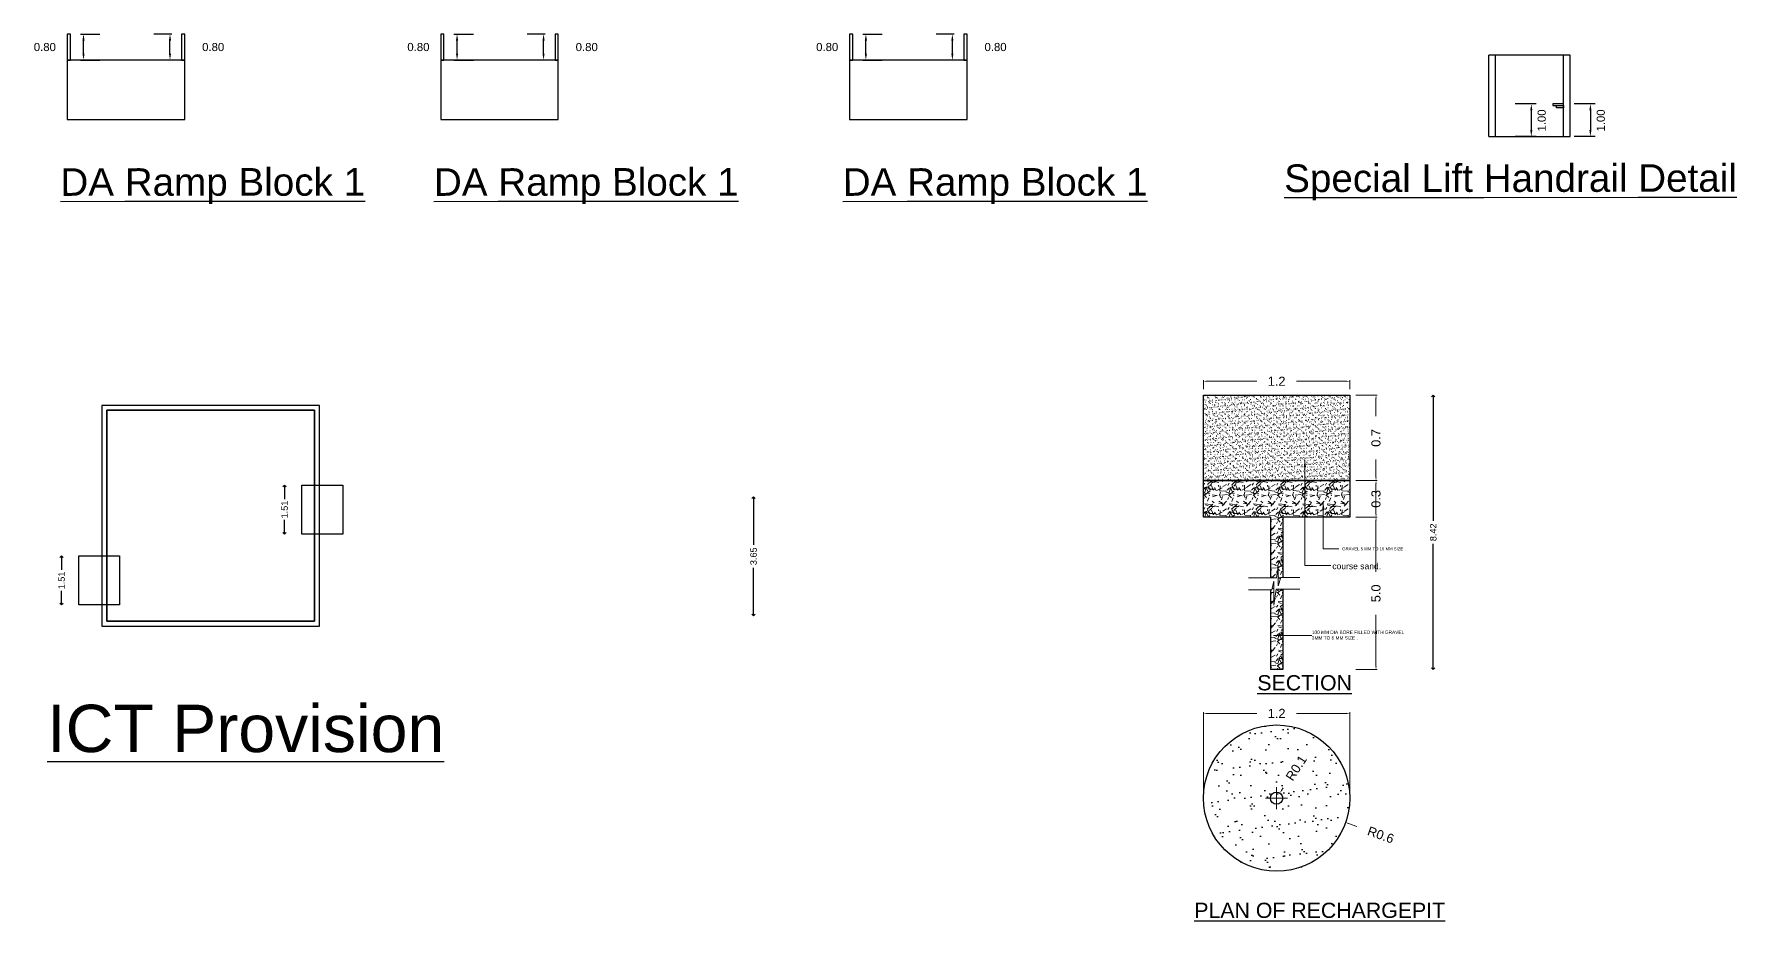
# Model space of a CAD drawing. Header units: metres. Extents: x 0 to 2611, y 0 to 3637.
# Drawn here: x 1473.9 to 1526.2, y 3386.8 to 3414 of the extents above; entities that cross this region are included whole.
import ezdxf

# ---------------------------------------------------------------- set-up
doc = ezdxf.new("R2010")
doc.units = ezdxf.units.M
doc.header["$LTSCALE"] = 0.1
for name, pattern in [('ACAD_ISO03W100', [30, 12, -18]), ('CONTINULUS', [0]), ('DASHED', [0.75, 0.5, -0.25])]:
    doc.linetypes.add(name, pattern=pattern)
for name, color, linetype, lineweight in [('ar-cut', 171, 'ACAD_ISO03W100', 13), ('BLK_1_PARAPET_HT', 3, 'DASHED', 9), ('BLK_2_PARAPET_HT', 3, 'DASHED', 9), ('DIM', 56, 'Continuous', 20), ('hatch', 251, 'Continuous', 20), ('PLAN', 7, 'Continuous', 40), ('texter', 8, 'Continuous', 9), ('wall', 7, 'Continuous', 30)]:
    doc.layers.add(name, color=color, linetype=linetype, lineweight=lineweight)
for name, color, linetype in [('ICT_LANDING_POINT_1', 7, 'Continuous'), ('ICT_LANDING_POINT_1_DOOR_1', 7, 'Continuous'), ('ICT_LANDING_POINT_1_DOOR_2', 7, 'Continuous'), ('SITE_COMPONENTS', 7, 'Continuous'), ('text', 65, 'Continuous')]:
    doc.layers.add(name, color=color, linetype=linetype)
doc.styles.add('Arial', font='arial.ttf', dxfattribs={"height": 0.2})
doc.styles.add('PreDCRFont', font='arial.ttf', dxfattribs={"height": 0.25})
doc.styles.get("Standard").update_dxf_attribs({"font": 'arial.ttf'})
doc.styles.add('style2', font='arial.ttf', dxfattribs={"height": 0.3})
doc.dimstyles.new('Copy of Standard2', dxfattribs={"dimtxt": 0.25, "dimasz": 0.2, "dimexe": 0.5, "dimexo": 0.3, "dimgap": 0.09, "dimtad": 0, "dimtoh": 1, "dimzin": 0, "dimdsep": 46, "dimtxsty": 'PreDCRFont', "dimcen": 0.025, "dimdle": 0.1, "dimadec": 0, "dimazin": 0, "dimtfac": 1, "dimtofl": 0, "dimtmove": 2, "dimatfit": 3, "dimfxl": 1, "dimtolj": 1, "dimtzin": 0, "dimarcsym": 0})
doc.dimstyles.new('INT DIM', dxfattribs={"dimtxt": 0.3, "dimasz": 0.1, "dimexe": 0.18, "dimexo": 0.0625, "dimgap": 0.09, "dimtad": 0, "dimzin": 0, "dimdsep": 46, "dimtxsty": 'style2', "dimblk": 'OPEN90', "dimcen": 0.09, "dimse1": 1, "dimse2": 1, "dimclrd": 250, "dimclrt": 256, "dimadec": 0, "dimazin": 0, "dimtfac": 1, "dimtofl": 0, "dimtmove": 0, "dimatfit": 3, "dimfxl": 1, "dimtolj": 1, "dimtzin": 0, "dimlwd": -1, "dimarcsym": 0})
doc.dimstyles.get("Standard").update_dxf_attribs({"dimtxt": 0.18, "dimasz": 0.18, "dimexe": 0.18, "dimexo": 0.0625, "dimgap": 0.09, "dimtad": 0, "dimtih": 1, "dimtoh": 1, "dimdec": 4, "dimzin": 0, "dimdsep": 46, "dimtxsty": 'Standard', "dimcen": 0.09, "dimadec": 0, "dimazin": 0, "dimtfac": 1, "dimtdec": 4, "dimtofl": 0, "dimtmove": 0, "dimatfit": 3, "dimfxl": 1, "dimtolj": 1, "dimtzin": 0, "dimarcsym": 0})

# ---------------------------------------------------------------- blocks, each defined once
blk = doc.blocks.new('*D4')
at = {"layer": 'Defpoints', "color": 0, "ltscale": 3, "transparency": 16777216}
for p in [(-4517.163, -35522.218), (-4517.163, -35522.918), (-4516.948, -35522.918)]:
    blk.add_point(p, dxfattribs=at)
at = {"layer": 'texter', "color": 3, "ltscale": 3, "transparency": 16777216}
for p, q in [((-4517.113, -35522.218), (-4516.938, -35522.218)), ((-4516.948, -35522.243), (-4516.948, -35522.39)), ((-4516.948, -35522.893), (-4516.948, -35522.746)), ((-4517.113, -35522.918), (-4516.938, -35522.918))]:
    blk.add_line(p, q, dxfattribs=at)
for points in [[(-4516.952, -35522.243), (-4516.943, -35522.243), (-4516.948, -35522.218)], [(-4516.952, -35522.893), (-4516.943, -35522.893), (-4516.948, -35522.918)]]:
    blk.add_solid(points, dxfattribs=at)
at = {"layer": 'texter', "color": 1, "ltscale": 3, "transparency": 16777216, "insert": (-4516.948, -35522.568), "char_height": 0.075, "attachment_point": 5, "rotation": 90}
blk.add_mtext('\\A1;0.7', dxfattribs=at)
blk = doc.blocks.new('*D5')
at = {"layer": 'Defpoints', "color": 0, "ltscale": 3, "transparency": 16777216}
for p in [(-4517.163, -35522.918), (-4517.163, -35523.218), (-4516.948, -35523.218)]:
    blk.add_point(p, dxfattribs=at)
at = {"layer": 'texter', "color": 3, "ltscale": 3, "transparency": 16777216}
for p, q in [((-4517.113, -35522.918), (-4516.938, -35522.918)), ((-4516.948, -35522.943), (-4516.948, -35523.193)), ((-4517.113, -35523.218), (-4516.938, -35523.218))]:
    blk.add_line(p, q, dxfattribs=at)
for points in [[(-4516.952, -35522.943), (-4516.943, -35522.943), (-4516.948, -35522.918)], [(-4516.952, -35523.193), (-4516.943, -35523.193), (-4516.948, -35523.218)]]:
    blk.add_solid(points, dxfattribs=at)
at = {"layer": 'texter', "color": 1, "ltscale": 3, "transparency": 16777216, "insert": (-4516.948, -35523.068), "char_height": 0.075, "attachment_point": 5, "rotation": 90}
blk.add_mtext('\\A1;0.3', dxfattribs=at)
blk = doc.blocks.new('*D6')
at = {"layer": 'Defpoints', "color": 0, "ltscale": 3, "transparency": 16777216}
for p in [(-4517.163, -35523.218), (-4517.163, -35524.468), (-4516.948, -35524.468)]:
    blk.add_point(p, dxfattribs=at)
at = {"layer": 'texter', "color": 3, "ltscale": 3, "transparency": 16777216}
for p, q in [((-4517.113, -35523.218), (-4516.938, -35523.218)), ((-4516.948, -35523.243), (-4516.948, -35523.667)), ((-4516.948, -35524.443), (-4516.948, -35524.019)), ((-4517.113, -35524.468), (-4516.938, -35524.468))]:
    blk.add_line(p, q, dxfattribs=at)
for points in [[(-4516.952, -35523.243), (-4516.943, -35523.243), (-4516.948, -35523.218)], [(-4516.952, -35524.443), (-4516.943, -35524.443), (-4516.948, -35524.468)]]:
    blk.add_solid(points, dxfattribs=at)
at = {"layer": 'texter', "color": 1, "ltscale": 3, "transparency": 16777216, "insert": (-4516.948, -35523.843), "char_height": 0.075, "attachment_point": 5, "rotation": 90}
blk.add_mtext('\\A1;5.0', dxfattribs=at)
blk = doc.blocks.new('*D7')
at = {"layer": 'Defpoints', "color": 0, "ltscale": 3, "transparency": 16777216}
for p in [(-4517.163, -35522.103), (-4518.363, -35522.218), (-4517.163, -35522.218)]:
    blk.add_point(p, dxfattribs=at)
at = {"layer": 'texter', "color": 3, "ltscale": 3, "transparency": 16777216}
for p, q in [((-4518.363, -35522.168), (-4518.363, -35522.093)), ((-4518.338, -35522.103), (-4517.925, -35522.103)), ((-4517.188, -35522.103), (-4517.601, -35522.103)), ((-4517.163, -35522.168), (-4517.163, -35522.093))]:
    blk.add_line(p, q, dxfattribs=at)
for points in [[(-4518.338, -35522.099), (-4518.338, -35522.107), (-4518.363, -35522.103)], [(-4517.188, -35522.099), (-4517.188, -35522.107), (-4517.163, -35522.103)]]:
    blk.add_solid(points, dxfattribs=at)
at = {"layer": 'texter', "color": 1, "ltscale": 3, "transparency": 16777216, "insert": (-4517.763, -35522.103), "char_height": 0.075, "attachment_point": 5}
blk.add_mtext('\\A1;1.2', dxfattribs=at)
blk = doc.blocks.new('*D8')
at = {"layer": 'Defpoints', "color": 0, "ltscale": 3, "transparency": 16777216}
for p in [(-4517.763, -35525.523), (-4517.197, -35525.723)]:
    blk.add_point(p, dxfattribs=at)
at = {"layer": 'texter', "color": 3, "ltscale": 3, "transparency": 16777216}
for p, q in [((-4517.763, -35525.613), (-4517.763, -35525.433)), ((-4517.853, -35525.523), (-4517.673, -35525.523)), ((-4517.106, -35525.755), (-4517.174, -35525.731))]:
    blk.add_line(p, q, dxfattribs=at)
blk.add_solid([(-4517.172, -35525.727), (-4517.175, -35525.735), (-4517.197, -35525.723)], dxfattribs=at)
at = {"layer": 'texter', "color": 1, "ltscale": 3, "transparency": 16777216, "insert": (-4516.909, -35525.825), "char_height": 0.075, "attachment_point": 5, "rotation": 340.5516}
blk.add_mtext('\\A1;R0.6', dxfattribs=at)
blk = doc.blocks.new('*D9')
at = {"layer": 'Defpoints', "color": 0, "ltscale": 3, "transparency": 16777216}
for p in [(-4517.763, -35525.523), (-4517.736, -35525.481)]:
    blk.add_point(p, dxfattribs=at)
at = {"layer": 'texter', "color": 3, "ltscale": 3, "transparency": 16777216}
for p, q in [((-4517.763, -35525.613), (-4517.763, -35525.433)), ((-4517.709, -35525.439), (-4517.722, -35525.46)), ((-4517.853, -35525.523), (-4517.673, -35525.523))]:
    blk.add_line(p, q, dxfattribs=at)
blk.add_solid([(-4517.726, -35525.458), (-4517.719, -35525.463), (-4517.736, -35525.481)], dxfattribs=at)
at = {"layer": 'texter', "color": 1, "ltscale": 3, "transparency": 16777216, "insert": (-4517.602, -35525.276), "char_height": 0.075, "attachment_point": 5, "rotation": 56.9461}
blk.add_mtext('\\A1;R0.1', dxfattribs=at)
blk = doc.blocks.new('*D10')
at = {"layer": 'Defpoints', "color": 0, "ltscale": 3, "transparency": 16777216}
for p in [(-4517.163, -35524.828), (-4518.363, -35525.523), (-4517.163, -35525.523)]:
    blk.add_point(p, dxfattribs=at)
at = {"layer": 'texter', "color": 3, "ltscale": 3, "transparency": 16777216}
for p, q in [((-4518.363, -35525.473), (-4518.363, -35524.818)), ((-4518.338, -35524.828), (-4517.925, -35524.828)), ((-4517.188, -35524.828), (-4517.601, -35524.828)), ((-4517.163, -35525.473), (-4517.163, -35524.818))]:
    blk.add_line(p, q, dxfattribs=at)
for points in [[(-4518.338, -35524.823), (-4518.338, -35524.832), (-4518.363, -35524.828)], [(-4517.188, -35524.823), (-4517.188, -35524.832), (-4517.163, -35524.828)]]:
    blk.add_solid(points, dxfattribs=at)
at = {"layer": 'texter', "color": 1, "ltscale": 3, "transparency": 16777216, "insert": (-4517.763, -35524.828), "char_height": 0.075, "attachment_point": 5}
blk.add_mtext('\\A1;1.2', dxfattribs=at)
blk = doc.blocks.new('_Open90')
at = {"layer": 'PLAN', "color": 0, "lineweight": -2}
for p, q in [((0, 0), (-1, 0)), ((-0.5, 0.5), (0, 0)), ((0, 0), (-0.5, -0.5))]:
    blk.add_line(p, q, dxfattribs=at)
blk = doc.blocks.new('*D14')
at = {"layer": 'Defpoints', "color": 0, "linetype": 'CONTINULUS', "ltscale": 0.05, "transparency": 16777216}
for p in [(1514.306, 3402.912), (1512.247, 3394.488), (1516.87, 3394.488)]:
    blk.add_point(p, dxfattribs=at)
at = {"layer": 'SITE_COMPONENTS', "color": 250, "ltscale": 0.05, "transparency": 16777216}
for p, q in [((1516.87, 3402.812), (1516.87, 3399.048)), ((1516.87, 3394.588), (1516.87, 3398.351))]:
    blk.add_line(p, q, dxfattribs=at)
at = {"layer": 'SITE_COMPONENTS', "color": 250, "linetype": 'CONTINULUS', "ltscale": 0.05, "transparency": 16777216, "xscale": 0.1, "yscale": 0.1, "zscale": 0.1}
for p, rotation in [((1516.87, 3402.912), 90), ((1516.87, 3394.488), 270)]:
    blk.add_blockref('_Open90', p, dxfattribs=dict(at, rotation=rotation))
at = {"layer": 'SITE_COMPONENTS', "linetype": 'CONTINULUS', "ltscale": 0.05, "transparency": 16777216, "insert": (1516.87, 3398.7), "char_height": 0.2, "attachment_point": 5, "rotation": 90, "style": 'Arial', "bg_fill": 3, "box_fill_scale": 1.1, "bg_fill_color": 256, "bg_fill_true_color": 13158600, "bg_fill_transparency": 0}
blk.add_mtext('\\A1;8.42', dxfattribs=at)
blk = doc.blocks.new('*D15')
at = {"layer": 'BLK_1_PARAPET_HT', "color": 0, "linetype": 'Continuous', "lineweight": -2, "transparency": 16777216}
for p, q in [((1502.158, 3414.005), (1501.606, 3414.005)), ((1502.106, 3413.405), (1502.106, 3413.805)), ((1502.158, 3413.205), (1501.606, 3413.205))]:
    blk.add_line(p, q, dxfattribs=at)
at = {"layer": 'BLK_1_PARAPET_HT', "color": 0, "linetype": 'Continuous', "transparency": 16777216}
for points in [[(1502.073, 3413.805), (1502.139, 3413.805), (1502.106, 3414.005)], [(1502.073, 3413.405), (1502.139, 3413.405), (1502.106, 3413.205)]]:
    blk.add_solid(points, dxfattribs=at)
at = {"layer": 'Defpoints', "color": 0, "linetype": 'Continuous', "transparency": 16777216}
for p in [(1502.106, 3414.005), (1502.458, 3414.005), (1502.458, 3413.205)]:
    blk.add_point(p, dxfattribs=at)
at = {"layer": 'BLK_1_PARAPET_HT', "color": 0, "linetype": 'Continuous', "transparency": 16777216, "insert": (1503.432, 3413.605), "char_height": 0.25, "attachment_point": 5, "style": 'PreDCRFont'}
blk.add_mtext('\\A1;0.80', dxfattribs=at)
blk = doc.blocks.new('*D16')
at = {"layer": 'BLK_1_PARAPET_HT', "color": 0, "linetype": 'Continuous', "lineweight": -2, "transparency": 16777216}
for p, q in [((1499.356, 3414.005), (1499.951, 3414.005)), ((1499.451, 3413.405), (1499.451, 3413.805)), ((1499.356, 3413.205), (1499.951, 3413.205))]:
    blk.add_line(p, q, dxfattribs=at)
at = {"layer": 'BLK_1_PARAPET_HT', "color": 0, "linetype": 'Continuous', "transparency": 16777216}
for points in [[(1499.417, 3413.805), (1499.484, 3413.805), (1499.451, 3414.005)], [(1499.417, 3413.405), (1499.484, 3413.405), (1499.451, 3413.205)]]:
    blk.add_solid(points, dxfattribs=at)
at = {"layer": 'Defpoints', "color": 0, "linetype": 'Continuous', "transparency": 16777216}
for p in [(1499.056, 3414.005), (1499.451, 3414.005), (1499.056, 3413.205)]:
    blk.add_point(p, dxfattribs=at)
at = {"layer": 'BLK_1_PARAPET_HT', "color": 0, "linetype": 'Continuous', "transparency": 16777216, "insert": (1498.264, 3413.605), "char_height": 0.25, "attachment_point": 5, "style": 'PreDCRFont'}
blk.add_mtext('\\A1;0.80', dxfattribs=at)
blk = doc.blocks.new('*D26')
at = {"layer": 'BLK_1_PARAPET_HT', "color": 0, "linetype": 'Continuous', "lineweight": -2, "transparency": 16777216}
for p, q in [((1520.03, 3411.857), (1519.38, 3411.857)), ((1519.88, 3411.657), (1519.88, 3411.057)), ((1520.03, 3410.857), (1519.38, 3410.857))]:
    blk.add_line(p, q, dxfattribs=at)
at = {"layer": 'BLK_1_PARAPET_HT', "color": 0, "linetype": 'Continuous', "transparency": 16777216}
for points in [[(1519.846, 3411.657), (1519.913, 3411.657), (1519.88, 3411.857)], [(1519.846, 3411.057), (1519.913, 3411.057), (1519.88, 3410.857)]]:
    blk.add_solid(points, dxfattribs=at)
at = {"layer": 'Defpoints', "color": 0, "linetype": 'Continuous', "transparency": 16777216}
for p in [(1520.539, 3411.857), (1519.88, 3410.857), (1520.539, 3410.857)]:
    blk.add_point(p, dxfattribs=at)
at = {"layer": 'BLK_1_PARAPET_HT', "color": 0, "linetype": 'Continuous', "transparency": 16777216, "insert": (1520.2, 3411.351), "char_height": 0.25, "attachment_point": 5, "rotation": 90, "style": 'PreDCRFont'}
blk.add_mtext('\\A1;1.00', dxfattribs=at)
blk = doc.blocks.new('*D17')
at = {"layer": 'Defpoints', "color": 0, "linetype": 'CONTINULUS', "ltscale": 0.05, "transparency": 16777216}
for p in [(1489.726, 3399.79), (1496.003, 3399.79), (1489.726, 3396.139)]:
    blk.add_point(p, dxfattribs=at)
at = {"layer": 'ICT_LANDING_POINT_1', "color": 250, "ltscale": 0.05, "transparency": 16777216}
for p, q in [((1496.003, 3399.69), (1496.003, 3398.315)), ((1496.003, 3396.239), (1496.003, 3397.614))]:
    blk.add_line(p, q, dxfattribs=at)
at = {"layer": 'ICT_LANDING_POINT_1', "color": 250, "linetype": 'CONTINULUS', "ltscale": 0.05, "transparency": 16777216, "xscale": 0.1, "yscale": 0.1, "zscale": 0.1}
for p, rotation in [((1496.003, 3399.79), 90), ((1496.003, 3396.139), 270)]:
    blk.add_blockref('_Open90', p, dxfattribs=dict(at, rotation=rotation))
at = {"layer": 'ICT_LANDING_POINT_1', "linetype": 'CONTINULUS', "ltscale": 0.05, "transparency": 16777216, "insert": (1496.003, 3397.964), "char_height": 0.2, "attachment_point": 5, "rotation": 90, "style": 'Arial', "bg_fill": 3, "box_fill_scale": 1.1, "bg_fill_color": 256, "bg_fill_true_color": 13158600, "bg_fill_transparency": 0}
blk.add_mtext('\\A1;3.65', dxfattribs=at)
blk = doc.blocks.new('*D18')
at = {"layer": 'Defpoints', "color": 0, "linetype": 'CONTINULUS', "ltscale": 0.05, "transparency": 16777216}
for p in [(1482.139, 3400.153), (1481.606, 3398.646), (1482.139, 3398.646)]:
    blk.add_point(p, dxfattribs=at)
at = {"layer": 'ICT_LANDING_POINT_1_DOOR_2', "color": 250, "ltscale": 0.05, "transparency": 16777216}
for p, q in [((1481.606, 3400.053), (1481.606, 3399.721)), ((1481.606, 3398.746), (1481.606, 3399.079))]:
    blk.add_line(p, q, dxfattribs=at)
at = {"layer": 'ICT_LANDING_POINT_1_DOOR_2', "color": 250, "linetype": 'CONTINULUS', "ltscale": 0.05, "transparency": 16777216, "xscale": 0.1, "yscale": 0.1, "zscale": 0.1}
for p, rotation in [((1481.606, 3400.153), 90), ((1481.606, 3398.646), 270)]:
    blk.add_blockref('_Open90', p, dxfattribs=dict(at, rotation=rotation))
at = {"layer": 'ICT_LANDING_POINT_1_DOOR_2', "linetype": 'CONTINULUS', "ltscale": 0.05, "transparency": 16777216, "insert": (1481.606, 3399.4), "char_height": 0.2, "attachment_point": 5, "rotation": 90, "style": 'Arial', "bg_fill": 3, "box_fill_scale": 1.1, "bg_fill_color": 256, "bg_fill_true_color": 13158600, "bg_fill_transparency": 0}
blk.add_mtext('\\A1;1.51', dxfattribs=at)
blk = doc.blocks.new('*D19')
at = {"layer": 'Defpoints', "color": 0, "linetype": 'CONTINULUS', "ltscale": 0.05, "transparency": 16777216}
for p in [(1475.293, 3397.976), (1474.76, 3396.469), (1475.293, 3396.469)]:
    blk.add_point(p, dxfattribs=at)
at = {"layer": 'ICT_LANDING_POINT_1_DOOR_2', "color": 250, "ltscale": 0.05, "transparency": 16777216}
for p, q in [((1474.76, 3397.876), (1474.76, 3397.543)), ((1474.76, 3396.569), (1474.76, 3396.901))]:
    blk.add_line(p, q, dxfattribs=at)
at = {"layer": 'ICT_LANDING_POINT_1_DOOR_2', "color": 250, "linetype": 'CONTINULUS', "ltscale": 0.05, "transparency": 16777216, "xscale": 0.1, "yscale": 0.1, "zscale": 0.1}
for p, rotation in [((1474.76, 3397.976), 90), ((1474.76, 3396.469), 270)]:
    blk.add_blockref('_Open90', p, dxfattribs=dict(at, rotation=rotation))
at = {"layer": 'ICT_LANDING_POINT_1_DOOR_2', "linetype": 'CONTINULUS', "ltscale": 0.05, "transparency": 16777216, "insert": (1474.76, 3397.222), "char_height": 0.2, "attachment_point": 5, "rotation": 90, "style": 'Arial', "bg_fill": 3, "box_fill_scale": 1.1, "bg_fill_color": 256, "bg_fill_true_color": 13158600, "bg_fill_transparency": 0}
blk.add_mtext('\\A1;1.51', dxfattribs=at)
blk = doc.blocks.new('*D20')
at = {"layer": 'BLK_2_PARAPET_HT', "color": 0, "linetype": 'Continuous', "lineweight": -2, "transparency": 16777216}
for p, q in [((1521.844, 3411.857), (1521.194, 3411.857)), ((1521.694, 3411.657), (1521.694, 3411.057)), ((1521.844, 3410.857), (1521.194, 3410.857))]:
    blk.add_line(p, q, dxfattribs=at)
at = {"layer": 'BLK_2_PARAPET_HT', "color": 0, "linetype": 'Continuous', "transparency": 16777216}
for points in [[(1521.661, 3411.657), (1521.728, 3411.657), (1521.694, 3411.857)], [(1521.661, 3411.057), (1521.728, 3411.057), (1521.694, 3410.857)]]:
    blk.add_solid(points, dxfattribs=at)
at = {"layer": 'Defpoints', "color": 0, "linetype": 'Continuous', "transparency": 16777216}
for p in [(1522.353, 3411.857), (1521.694, 3410.857), (1522.353, 3410.857)]:
    blk.add_point(p, dxfattribs=at)
at = {"layer": 'BLK_2_PARAPET_HT', "color": 0, "linetype": 'Continuous', "transparency": 16777216, "insert": (1522.014, 3411.351), "char_height": 0.25, "attachment_point": 5, "rotation": 90, "style": 'PreDCRFont'}
blk.add_mtext('\\A1;1.00', dxfattribs=at)
blk = doc.blocks.new('*D21')
at = {"layer": 'BLK_1_PARAPET_HT', "color": 0, "linetype": 'Continuous', "lineweight": -2, "transparency": 16777216}
for p, q in [((1489.608, 3414.005), (1489.055, 3414.005)), ((1489.555, 3413.405), (1489.555, 3413.805)), ((1489.608, 3413.205), (1489.055, 3413.205))]:
    blk.add_line(p, q, dxfattribs=at)
at = {"layer": 'BLK_1_PARAPET_HT', "color": 0, "linetype": 'Continuous', "transparency": 16777216}
for points in [[(1489.522, 3413.805), (1489.589, 3413.805), (1489.555, 3414.005)], [(1489.522, 3413.405), (1489.589, 3413.405), (1489.555, 3413.205)]]:
    blk.add_solid(points, dxfattribs=at)
at = {"layer": 'Defpoints', "color": 0, "linetype": 'Continuous', "transparency": 16777216}
for p in [(1489.555, 3414.005), (1489.908, 3414.005), (1489.908, 3413.205)]:
    blk.add_point(p, dxfattribs=at)
at = {"layer": 'BLK_1_PARAPET_HT', "color": 0, "linetype": 'Continuous', "transparency": 16777216, "insert": (1490.881, 3413.605), "char_height": 0.25, "attachment_point": 5, "style": 'PreDCRFont'}
blk.add_mtext('\\A1;0.80', dxfattribs=at)
blk = doc.blocks.new('*D22')
at = {"layer": 'BLK_1_PARAPET_HT', "color": 0, "linetype": 'Continuous', "lineweight": -2, "transparency": 16777216}
for p, q in [((1486.805, 3414.005), (1487.4, 3414.005)), ((1486.9, 3413.405), (1486.9, 3413.805)), ((1486.805, 3413.205), (1487.4, 3413.205))]:
    blk.add_line(p, q, dxfattribs=at)
at = {"layer": 'BLK_1_PARAPET_HT', "color": 0, "linetype": 'Continuous', "transparency": 16777216}
for points in [[(1486.867, 3413.805), (1486.933, 3413.805), (1486.9, 3414.005)], [(1486.867, 3413.405), (1486.933, 3413.405), (1486.9, 3413.205)]]:
    blk.add_solid(points, dxfattribs=at)
at = {"layer": 'Defpoints', "color": 0, "linetype": 'Continuous', "transparency": 16777216}
for p in [(1486.505, 3414.005), (1486.9, 3414.005), (1486.505, 3413.205)]:
    blk.add_point(p, dxfattribs=at)
at = {"layer": 'BLK_1_PARAPET_HT', "color": 0, "linetype": 'Continuous', "transparency": 16777216, "insert": (1485.713, 3413.605), "char_height": 0.25, "attachment_point": 5, "style": 'PreDCRFont'}
blk.add_mtext('\\A1;0.80', dxfattribs=at)
blk = doc.blocks.new('*D23')
at = {"layer": 'BLK_1_PARAPET_HT', "color": 0, "linetype": 'Continuous', "lineweight": -2, "transparency": 16777216}
for p, q in [((1478.14, 3414.005), (1477.587, 3414.005)), ((1478.087, 3413.405), (1478.087, 3413.805)), ((1478.14, 3413.205), (1477.587, 3413.205))]:
    blk.add_line(p, q, dxfattribs=at)
at = {"layer": 'BLK_1_PARAPET_HT', "color": 0, "linetype": 'Continuous', "transparency": 16777216}
for points in [[(1478.054, 3413.805), (1478.121, 3413.805), (1478.087, 3414.005)], [(1478.054, 3413.405), (1478.121, 3413.405), (1478.087, 3413.205)]]:
    blk.add_solid(points, dxfattribs=at)
at = {"layer": 'Defpoints', "color": 0, "linetype": 'Continuous', "transparency": 16777216}
for p in [(1478.087, 3414.005), (1478.44, 3414.005), (1478.44, 3413.205)]:
    blk.add_point(p, dxfattribs=at)
at = {"layer": 'BLK_1_PARAPET_HT', "color": 0, "linetype": 'Continuous', "transparency": 16777216, "insert": (1479.413, 3413.605), "char_height": 0.25, "attachment_point": 5, "style": 'PreDCRFont'}
blk.add_mtext('\\A1;0.80', dxfattribs=at)
blk = doc.blocks.new('*D24')
at = {"layer": 'BLK_1_PARAPET_HT', "color": 0, "linetype": 'Continuous', "lineweight": -2, "transparency": 16777216}
for p, q in [((1475.337, 3414.005), (1475.932, 3414.005)), ((1475.432, 3413.405), (1475.432, 3413.805)), ((1475.337, 3413.205), (1475.932, 3413.205))]:
    blk.add_line(p, q, dxfattribs=at)
at = {"layer": 'BLK_1_PARAPET_HT', "color": 0, "linetype": 'Continuous', "transparency": 16777216}
for points in [[(1475.399, 3413.805), (1475.465, 3413.805), (1475.432, 3414.005)], [(1475.399, 3413.405), (1475.465, 3413.405), (1475.432, 3413.205)]]:
    blk.add_solid(points, dxfattribs=at)
at = {"layer": 'Defpoints', "color": 0, "linetype": 'Continuous', "transparency": 16777216}
for p in [(1475.037, 3414.005), (1475.432, 3414.005), (1475.037, 3413.205)]:
    blk.add_point(p, dxfattribs=at)
at = {"layer": 'BLK_1_PARAPET_HT', "color": 0, "linetype": 'Continuous', "transparency": 16777216, "insert": (1474.245, 3413.605), "char_height": 0.25, "attachment_point": 5, "style": 'PreDCRFont'}
blk.add_mtext('\\A1;0.80', dxfattribs=at)
blk = doc.blocks.new('A$C5B456C76')
at = {"layer": 'hatch', "ltscale": 3}
h = blk.add_hatch(dxfattribs=at)
h.set_pattern_fill('AR-SAND', color=256, scale=0.02, style=0)
h.set_pattern_definition([(37.5, (3635.585153, 35362.03475), (-0.001259867162, 0.03853647538), [0, -0.0304, 0, -0.034, 0, -0.0325]), (7.5, (3635.585153, 35362.03475), (0.035395534105, 0.056442921305), [0, -0.0164, 0, -0.0274, 0, -0.0105]), (327.5, (3635.560553, 35362.03475), (0.062282837235, 0.00011318107), [0, -0.01, 0, -0.036, 0, -0.047]), (317.5, (3635.560553, 35362.03475), (0.06012253209, 0.0175535113), [0, -0.005, 0, -0.0236, 0, -0.027])])
h.paths.add_polyline_path([(1.314, 4.367), (0.114, 4.367), (0.114, 3.667), (1.314, 3.667)])
h = blk.add_hatch(dxfattribs=at)
h.set_pattern_fill('GRAVEL', color=256, scale=0.2, style=0)
h.set_pattern_definition([(228.0128, (3635.729153, 35362.23475), (-1.5999996464316, -1.8000002683214), [0.0269072, -2.6638176]), (184.9697, (3635.711153, 35362.21475), (2.4000002103035, 0.1999982614014), [0.0461736, -4.571185]), (132.5104, (3635.665153, 35362.21075), (1.9999981436694, -2.2000017347742), [0.0325576, -3.2232064]), (267.2737, (3635.587153, 35362.16075), (0.1999992035454, 4.0000000589947), [0.0420476, -4.1627116]), (292.8337, (3635.585153, 35362.11875), (-1.0000019810874, 2.3999992823556), [0.041231, -4.0818746]), (357.2737, (3635.601153, 35362.08075), (-4.0000000589947, 0.1999992035454), [0.0420476, -4.1627116]), (37.6942, (3635.643153, 35362.07875), (-2.6000014691236, -1.9999980810321), [0.0556058, -5.5049698]), (72.2553, (3635.687153, 35362.11275), (1.400002152541, 4.3999992462478), [0.0524976, -5.1972642]), (121.4296, (3635.703153, 35362.16275), (-1.6000016468353, 2.5999990072985), [0.04219, -4.1768146]), (175.2364, (3635.681153, 35362.19875), (2.200000189264, -0.199998306532), [0.0481664, -2.3601526]), (222.3974, (3635.633153, 35362.20275), (-2.4000014702146, -2.1999984164028), [0.0622896, -6.166675]), (138.8141, (3635.785153, 35362.15875), (-1.400000589361, 1.199999462669), [0.0212602, -2.1047688]), (171.4692, (3635.769153, 35362.17275), (2.599999656963, -0.400001582008), [0.0404474, -4.0043022]), (225, (3635.72915, 35362.17875), (0, -0.2000000619), [0.0282842, -0.2545584]), (203.1986, (3635.715153, 35362.20275), (0.999999946133, 0.400000265053), [0.0152316, -1.507923]), (291.8014, (3635.701153, 35362.19675), (-0.1999999821, 0.600000054602), [0.0215406, -1.0554924]), (30.9638, (3635.709153, 35362.17675), (0.599999604458, 0.400000496708), [0.0349858, -1.1312046]), (161.5651, (3635.73915, 35362.19475), (0.40000008692, -0.19999968064), [0.0252982, -0.6071574]), (16.3895, (3635.585153, 35362.19675), (2.0000004396824, 0.5999985419636), [0.03544, -3.508569]), (70.3462, (3635.619153, 35362.20675), (-0.7999990494743, -2.200000427121), [0.0297322, -2.9434816]), (293.1986, (3635.739153, 35362.23475), (-0.400000265053, 0.999999946133), [0.030463, -1.4926916]), (343.6105, (3635.751153, 35362.20675), (-2.0000004396824, 0.5999985419636), [0.03544, -3.508569]), (339.444, (3635.585153, 35362.07275), (-1.000000368908, 0.399999199284), [0.034176, -1.6746248]), (294.7751, (3635.617153, 35362.06075), (-0.999998437849, 2.200000684368), [0.0286356, -2.8349286]), (66.8014, (3635.741153, 35362.03475), (0.400000265053, 0.999999946133), [0.030463, -1.4926916]), (17.354, (3635.753153, 35362.06275), (-2.6000004038194, -0.799998900452), [0.0335262, -3.3190848]), (69.444, (3635.643153, 35362.03475), (-0.399999199284, -1.000000368908), [0.017088, -1.6917128]), (101.3099, (3635.729153, 35362.03475), (-0.199999526432, 0.800000150446), [0.010198, -1.0096058]), (165.9638, (3635.727153, 35362.04475), (0.6000001092, -0.19999961147), [0.041231, -0.78339]), (186.009, (3635.687153, 35362.05475), (1.9999999501812, 0.1999998634964), [0.03821, -3.7827846]), (303.6901, (3635.709153, 35362.15875), (-0.2000002669, 0.39999991155), [0.0288444, -0.6922658]), (353.1572, (3635.725153, 35362.13475), (3.3999998730957, -0.400001599585), [0.0503588, -4.9855126]), (60.9454, (3635.775153, 35362.12875), (-0.80000000544, -1.400000076914), [0.0205912, -2.0385348]), (90, (3635.78515, 35362.14675), (-0.2, 0.2), [0.012, -0.188]), (120.2564, (3635.683153, 35362.06075), (0.7999989773605, -1.400000491171), [0.0277848, -2.750704]), (48.0128, (3635.669153, 35362.08475), (1.5999996464316, 1.8000002683214), [0.0538144, -2.6369104]), (0, (3635.70515, 35362.12475), (0.2, 0.2), [0.052, -0.148]), (325.3048, (3635.757153, 35362.12475), (-1.9999988517975, 1.400001721919), [0.0316228, -3.1306548]), (254.0546, (3635.783153, 35362.10675), (-0.19999997786, -0.80000002533), [0.0291204, -1.4269016]), (207.646, (3635.775153, 35362.07875), (-3.799999161436, -2.0000015426338), [0.047413, -4.6938948]), (175.4261, (3635.733153, 35362.05675), (-2.6000001116624, 0.1999989602322), [0.0501598, -4.9658148])])
h.paths.add_polyline_path([(1.314, 3.667), (0.114, 3.667), (0.114, 3.367), (0.664, 3.367), (0.664, 2.868), (0.713, 2.868), (0.728, 2.957), (0.728, 2.805), (0.75, 2.873), (0.764, 2.873), (0.764, 3.367), (1.314, 3.367)])
h.paths.add_polyline_path([(0.764, 2.777), (0.711, 2.777), (0.69, 2.646), (0.69, 2.841), (0.675, 2.772), (0.664, 2.772), (0.664, 2.117), (0.764, 2.117)])
at = {"layer": 'wall', "ltscale": 3}
h = blk.add_hatch(dxfattribs=at)
h.set_pattern_fill('AR-SAND', color=256, scale=0.1, style=0)
h.set_pattern_definition([(37.5, (3635.58515, 35362.10912), (-0.0062993358, 0.1926823769), [0, -0.152, 0, -0.17, 0, -0.1625]), (7.5, (3635.58515, 35362.10912), (0.1769776705, 0.2822146065), [0, -0.082, 0, -0.137, 0, -0.0525]), (327.5, (3635.46215, 35362.10912), (0.3114141862, 0.00056590535), [0, -0.05, 0, -0.18, 0, -0.235]), (317.5, (3635.46215, 35362.10912), (0.3006126605, 0.0877675565), [0, -0.025, 0, -0.118, 0, -0.135])])
h.paths.add_polyline_path([(0.114, 1.062, 1), (1.314, 1.062, 1)])
h.paths.add_polyline_path([(0.873, 1.163), (1.014, 1.38), (0.885, 1.465), (0.743, 1.248)], flags=24)
at = {"layer": 'texter', "ltscale": 3}
for p, q in [((0.713, 2.868), (0.728, 2.957)), ((0.728, 2.957), (0.728, 2.805)), ((0.483, 2.868), (0.713, 2.868)), ((0.675, 2.772), (0.69, 2.841)), ((0.69, 2.841), (0.69, 2.646)), ((0.728, 2.805), (0.75, 2.873)), ((0.75, 2.873), (0.905, 2.873)), ((0.483, 2.772), (0.675, 2.772)), ((0.69, 2.646), (0.711, 2.777)), ((0.711, 2.777), (0.905, 2.777))]:
    blk.add_line(p, q, dxfattribs=at)
at = {"layer": 'wall', "ltscale": 3}
for p, q in [((0.664, 3.367), (0.664, 2.868)), ((0.764, 3.367), (0.764, 2.873)), ((0.664, 2.772), (0.664, 2.117)), ((0.764, 2.777), (0.764, 2.117)), ((0.764, 2.117), (0.664, 2.117))]:
    blk.add_line(p, q, dxfattribs=at)
blk.add_lwpolyline([(0.114, 4.367), (1.314, 4.367), (1.314, 3.667), (0.114, 3.667)], close=True, dxfattribs=at)
blk.add_lwpolyline([(0.664, 3.367), (0.114, 3.367), (0.114, 3.667), (1.314, 3.667), (1.314, 3.367), (0.764, 3.367)], dxfattribs=at)
for radius in [0.6, 0.05]:
    blk.add_circle((0.714, 1.062), radius, dxfattribs=at)
at = {"layer": 'text', "ltscale": 50}
for s, p in [('%%USECTION', (0.556, 1.946)), ('%%UPLAN OF RECHARGEPIT', (0.039, 0.079))]:
    blk.add_text(s, height=0.125, dxfattribs=at).set_placement(p)
at = {"layer": 'text', "width": 0.76392, "attachment_point": 1}
for s, insert, char_height in [('GRAVEL 5 MM TO 10 MM SIZE .', (1.252, 3.12), 0.025), ('course sand.', (1.171, 2.99), 0.05), ('100 MM DIA BORE FILLED WITH GRAVEL 3MM TO 6 MM SIZE .', (1.003, 2.437), 0.02778)]:
    blk.add_mtext(s, dxfattribs=dict(at, insert=insert, char_height=char_height))
at = {"layer": 'texter', "ltscale": 3}
for base, p1, p2, picture, middle in [((1.314, 4.482), (0.114, 4.367), (1.314, 4.367), '*D7', (0.714, 4.482)), ((1.314, 1.758), (0.114, 1.062), (1.314, 1.062), '*D10', (0.714, 1.758))]:
    dim = blk.add_linear_dim(base=base, p1=p1, p2=p2, dimstyle='Standard', override={"dimtxt": 0.075, "dimasz": 0.025, "dimdec": 1}, dxfattribs=at)
    dim.commit()
    dim.dimension.update_dxf_attribs({"geometry": picture, "text_midpoint": middle, "insert": (4518.477, 35526.585)})
dim = blk.add_linear_dim(base=(1.53, 3.667), p1=(1.314, 4.367), p2=(1.314, 3.667), angle=90, dimstyle='Standard', override={"dimtxt": 0.075, "dimasz": 0.025, "dimdec": 1}, dxfattribs=at)
dim.commit()
dim.dimension.update_dxf_attribs({"geometry": '*D4', "text_midpoint": (1.53, 4.017), "insert": (4518.477, 35526.585)})
dim = blk.add_linear_dim(base=(1.53, 3.367), p1=(1.314, 3.667), p2=(1.314, 3.367), angle=90, dimstyle='Standard', override={"dimtxt": 0.075, "dimasz": 0.025, "dimdec": 1}, dxfattribs=at)
dim.commit()
dim.dimension.update_dxf_attribs({"geometry": '*D5', "text_midpoint": (1.53, 3.517), "dimtype": 128, "insert": (4518.477, 35526.585)})
dim = blk.add_linear_dim(base=(1.53, 2.117), p1=(1.314, 3.367), p2=(1.314, 2.117), angle=90, text='5.0', dimstyle='Standard', override={"dimtxt": 0.075, "dimasz": 0.025, "dimdec": 1}, dxfattribs=at)
dim.commit()
dim.dimension.update_dxf_attribs({"geometry": '*D6', "text_midpoint": (1.53, 2.742), "insert": (4518.477, 35526.585)})
dim = blk.add_radius_dim(center=(0.7142, 1.0621), mpoint=(0.7415, 1.104), dimstyle='Standard', override={"dimtxt": 0.075, "dimasz": 0.025, "dimdec": 1}, dxfattribs=at)
dim.commit()
dim.dimension.update_dxf_attribs({"geometry": '*D9', "text_midpoint": (0.8754, 1.3097), "insert": (4518.4773, 35526.5852)})
dim = blk.add_radius_dim(center=(0.714, 1.062), mpoint=(1.28, 0.862), dimstyle='Standard', override={"dimtxt": 0.075, "dimasz": 0.025, "dimdec": 1}, dxfattribs=at)
dim.commit()
dim.dimension.update_dxf_attribs({"geometry": '*D8', "text_midpoint": (1.568, 0.76), "dimtype": 132, "insert": (4518.477, 35526.585)})
at = {"layer": 'DIM'}
for points in [[(0.946, 3.837), (0.946, 2.971), (1.159, 2.971)], [(1.097, 3.487), (1.097, 3.107), (1.224, 3.107)], [(0.688, 2.397), (1.003, 2.397)]]:
    blk.add_leader(points, dimstyle='Standard', override={"dimscale": 3, "dimasz": 0.02, "dimdec": 2, "dimtdec": 2, "dimfxl": 6}, dxfattribs=at)
blk = doc.blocks.new('A$C1DE40CC8')
at = {"color": 250, "xscale": 1.199999999953432, "yscale": 1.199999999953432, "zscale": 1.199999999953432}
blk.add_blockref('A$C5B456C76', (-4.435, -2.92), dxfattribs=at)

msp = doc.modelspace()

# ---------------------------------------------------------------- linework, layer by layer
at = {"color": 1, "ltscale": 0.5}
for p, q in [((1518.579, 3410.857), (1518.579, 3413.354)), ((1521.069, 3413.354), (1518.579, 3413.354)), ((1518.782, 3410.857), (1518.782, 3413.354)), ((1520.865, 3410.857), (1520.865, 3413.354)), ((1521.069, 3410.857), (1521.069, 3413.354)), ((1518.579, 3410.857), (1521.069, 3410.857))]:
    msp.add_line(p, q, dxfattribs=at)
for points in [[(1474.931, 3413.205), (1475.031, 3413.205), (1475.031, 3414.005), (1474.931, 3414.005)], [(1478.44, 3413.205), (1478.539, 3413.205), (1478.539, 3414.005), (1478.44, 3414.005)], [(1486.399, 3413.205), (1486.499, 3413.205), (1486.499, 3414.005), (1486.399, 3414.005)], [(1489.908, 3413.205), (1490.007, 3413.205), (1490.007, 3414.005), (1489.908, 3414.005)], [(1498.95, 3413.205), (1499.049, 3413.205), (1499.049, 3414.005), (1498.95, 3414.005)], [(1502.458, 3413.205), (1502.557, 3413.205), (1502.557, 3414.005), (1502.458, 3414.005)], [(1474.931, 3411.385), (1478.539, 3411.385), (1478.539, 3413.205), (1474.931, 3413.205)], [(1486.399, 3411.385), (1490.007, 3411.385), (1490.007, 3413.205), (1486.399, 3413.205)], [(1498.95, 3411.385), (1502.557, 3411.385), (1502.557, 3413.205), (1498.95, 3413.205)], [(1520.865, 3411.857), (1520.539, 3411.857), (1520.539, 3411.814), (1520.865, 3411.814)], [(1520.658, 3411.814), (1520.865, 3411.814), (1520.865, 3411.742), (1520.658, 3411.742)], [(1482.528, 3402.449), (1476.145, 3402.449), (1476.145, 3395.967), (1482.528, 3395.967)]]:
    msp.add_lwpolyline(points, close=True, dxfattribs=at)
at = {"layer": 'ICT_LANDING_POINT_1', "linetype": 'CONTINULUS', "ltscale": 0.05}
msp.add_lwpolyline([(1476.145, 3402.449), (1482.528, 3402.449), (1482.528, 3395.967), (1476.145, 3395.967)], close=True, dxfattribs=at)
at = {"layer": 'ICT_LANDING_POINT_1_DOOR_1', "color": 1, "linetype": 'CONTINULUS', "ltscale": 0.05}
msp.add_lwpolyline([(1482.139, 3400.153), (1483.391, 3400.153), (1483.391, 3398.646), (1482.139, 3398.646)], close=True, dxfattribs=at)

# ---------------------------------------------------------------- block references
at = {"layer": 'ar-cut', "ltscale": 0.005, "xscale": 3.119999999999523, "yscale": 3.119999999999523, "zscale": 3.119999999999523}
msp.add_blockref('A$C1DE40CC8', (1523.224, 3395.67), dxfattribs=at)

# ---------------------------------------------------------------- texts
at = {"layer": 'text'}
msp.add_text('%%UICT Provision', height=1.45399, dxfattribs=at).set_placement((1474.318, 3391.95))
at = {"layer": 'text', "ltscale": 0.5, "char_height": 0.8485, "width": 21.49837, "attachment_point": 1, "rotation": 0.0373}
for s, insert in [('{\\LDA Ramp Block 1}', (1474.722, 3409.884)), ('{\\LDA Ramp Block 1}', (1486.19, 3409.884)), ('{\\LDA Ramp Block 1}', (1498.74, 3409.884)), ('{\\LSpecial Lift Handrail Detail}', (1512.292, 3410.001))]:
    msp.add_mtext(s, dxfattribs=dict(at, insert=insert))

# ---------------------------------------------------------------- dimensions: what is measured, and where the dimension line sits
at = {"layer": 'BLK_1_PARAPET_HT', "color": 2, "linetype": 'Continuous'}
for base, p1, p2, picture, middle in [((1475.432, 3414.005), (1475.037, 3413.205), (1475.037, 3414.005), '*D24', (1474.245, 3413.605)), ((1478.087, 3414.005), (1478.44, 3413.205), (1478.44, 3414.005), '*D23', (1479.413, 3413.605)), ((1486.9, 3414.005), (1486.505, 3413.205), (1486.505, 3414.005), '*D22', (1485.713, 3413.605)), ((1489.555, 3414.005), (1489.908, 3413.205), (1489.908, 3414.005), '*D21', (1490.881, 3413.605)), ((1499.451, 3414.005), (1499.056, 3413.205), (1499.056, 3414.005), '*D16', (1498.264, 3413.605)), ((1502.106, 3414.005), (1502.458, 3413.205), (1502.458, 3414.005), '*D15', (1503.432, 3413.605))]:
    dim = msp.add_linear_dim(base=base, p1=p1, p2=p2, angle=90, dimstyle='Copy of Standard2', override={"dimpost": '\\X', "dimfxl": 0.15, "dimfxlon": 1}, dxfattribs=at)
    dim.commit()
    dim.dimension.update_dxf_attribs({"geometry": picture, "text_midpoint": middle, "dimtype": 160})
at = {"layer": 'BLK_1_PARAPET_HT', "color": 4, "linetype": 'Continuous'}
dim = msp.add_linear_dim(base=(1519.88, 3410.857), p1=(1520.539, 3411.857), p2=(1520.539, 3410.857), angle=90, dimstyle='Copy of Standard2', override={"dimpost": '\\X', "dimfxl": 0.15, "dimfxlon": 1}, dxfattribs=at)
dim.commit()
dim.dimension.update_dxf_attribs({"geometry": '*D26', "text_midpoint": (1520.2, 3411.351), "dimtype": 160})
at = {"layer": 'BLK_2_PARAPET_HT', "color": 4, "linetype": 'Continuous'}
dim = msp.add_linear_dim(base=(1521.694, 3410.857), p1=(1522.353, 3411.857), p2=(1522.353, 3410.857), angle=90, dimstyle='Copy of Standard2', override={"dimpost": '\\X', "dimfxl": 0.15, "dimfxlon": 1}, dxfattribs=at)
dim.commit()
dim.dimension.update_dxf_attribs({"geometry": '*D20', "text_midpoint": (1522.014, 3411.351), "dimtype": 160})
at = {"layer": 'ICT_LANDING_POINT_1', "color": 7, "linetype": 'CONTINULUS', "ltscale": 0.05}
dim = msp.add_linear_dim(base=(1496.003, 3399.79), p1=(1489.726, 3396.139), p2=(1489.726, 3399.79), angle=90, dimstyle='INT DIM', override={"dimtxt": 0.2, "dimtxsty": 'Arial', "dimfxl": 0.125, "dimtfill": 1, "dimtfillclr": 7, "dimarcsym": 1}, dxfattribs=at)
dim.commit()
dim.dimension.update_dxf_attribs({"geometry": '*D17', "text_midpoint": (1496.003, 3397.964)})
at = {"layer": 'ICT_LANDING_POINT_1_DOOR_2', "color": 2, "linetype": 'CONTINULUS', "ltscale": 0.05}
dim = msp.add_linear_dim(base=(1474.76, 3396.469), p1=(1475.293, 3397.976), p2=(1475.293, 3396.469), angle=90, dimstyle='INT DIM', override={"dimtxt": 0.2, "dimtxsty": 'Arial', "dimfxl": 0.125, "dimtfill": 1, "dimtfillclr": 7, "dimarcsym": 1}, dxfattribs=at)
dim.commit()
dim.dimension.update_dxf_attribs({"geometry": '*D19', "text_midpoint": (1474.76, 3397.222)})

# ---------------------------------------------------------------- next in the draw order: linework, layer by layer
at = {"layer": 'ICT_LANDING_POINT_1_DOOR_2', "color": 1, "linetype": 'CONTINULUS', "ltscale": 0.05}
msp.add_lwpolyline([(1475.293, 3397.976), (1476.541, 3397.976), (1476.541, 3396.469), (1475.293, 3396.469)], close=True, dxfattribs=at)

# ---------------------------------------------------------------- next in the draw order: dimensions: what is measured, and where the dimension line sits
at = {"layer": 'ICT_LANDING_POINT_1_DOOR_2', "color": 2, "linetype": 'CONTINULUS', "ltscale": 0.05}
dim = msp.add_linear_dim(base=(1481.606, 3398.646), p1=(1482.139, 3400.153), p2=(1482.139, 3398.646), angle=90, dimstyle='INT DIM', override={"dimtxt": 0.2, "dimtxsty": 'Arial', "dimfxl": 0.125, "dimtfill": 1, "dimtfillclr": 7, "dimarcsym": 1}, dxfattribs=at)
dim.commit()
dim.dimension.update_dxf_attribs({"geometry": '*D18', "text_midpoint": (1481.606, 3399.4)})
at = {"layer": 'SITE_COMPONENTS', "color": 1, "linetype": 'CONTINULUS', "ltscale": 0.05}
dim = msp.add_linear_dim(base=(1516.87, 3394.488), p1=(1514.306, 3402.912), p2=(1512.247, 3394.488), angle=90, dimstyle='INT DIM', override={"dimtxt": 0.2, "dimtxsty": 'Arial', "dimfxl": 0.125, "dimtfill": 1, "dimtfillclr": 7, "dimarcsym": 1}, dxfattribs=at)
dim.commit()
dim.dimension.update_dxf_attribs({"geometry": '*D14', "text_midpoint": (1516.87, 3398.7), "dimtype": 160})

# ---------------------------------------------------------------- next in the draw order: linework, layer by layer
at = {"color": 1, "ltscale": 0.5}
msp.add_lwpolyline([(1482.678, 3402.599), (1475.995, 3402.599), (1475.995, 3395.817), (1482.678, 3395.817)], close=True, dxfattribs=at)

doc.saveas('drawing.dxf')
